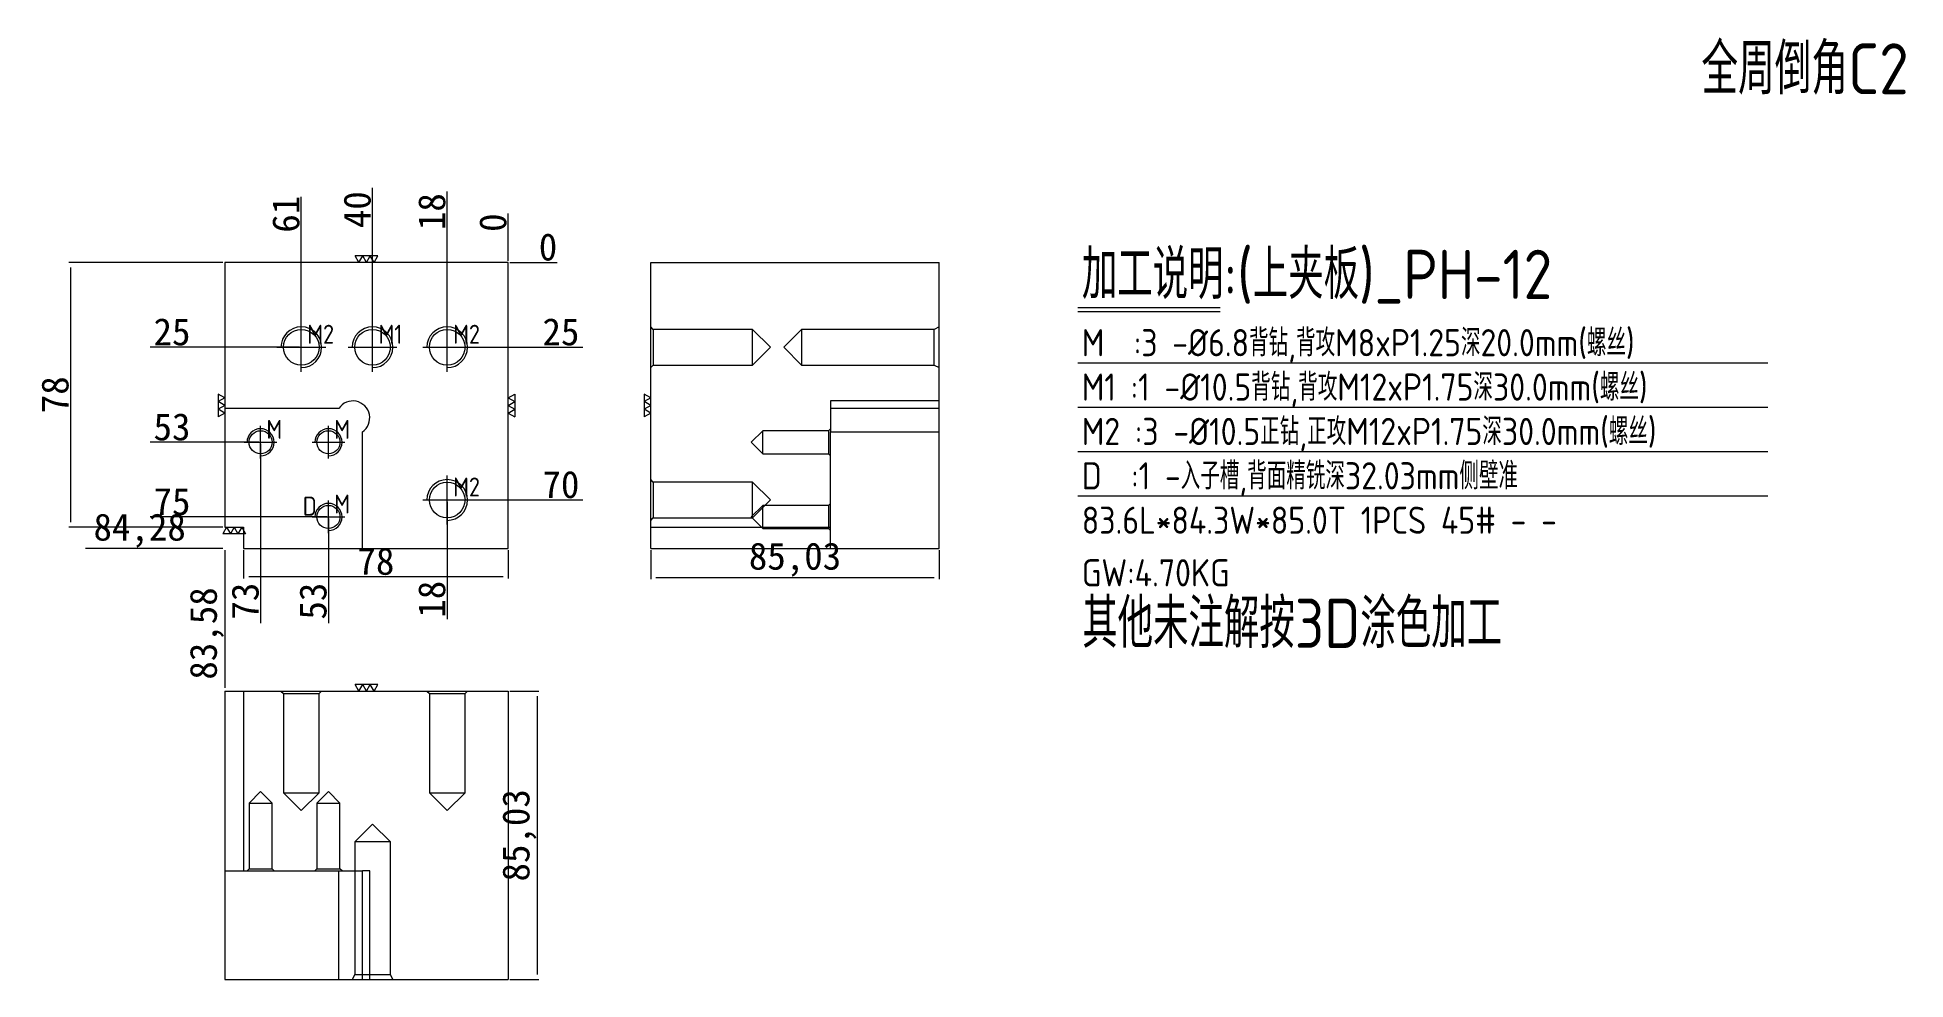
# Model space of a CAD drawing. Header units: millimetres. Extents: x 20182 to 20732, y 65588 to 65866.
import ezdxf

# ---------------------------------------------------------------- set-up
doc = ezdxf.new("R2010")
doc.units = ezdxf.units.MM
doc.linetypes.add('CENTER', pattern=[0])
doc.linetypes.add('DASHED', pattern=[0])
doc.layers.add('dim', color=4, linetype='Continuous')
doc.layers.add('dim_temp', color=161, linetype='Continuous', lineweight=9)
doc.layers.add('PH', color=7, linetype='Continuous', true_color=0xffffff)
doc.layers.add('U1', color=7, linetype='Continuous', true_color=0xffffff)
doc.styles.add('_PUG_ERP', font='txt')
doc.styles.add('gbenor', font='gbenor.shx', dxfattribs={"bigfont": 'gbcbig'})
doc.dimstyles.new('_PUG_ERP', dxfattribs={"dimtxt": 8, "dimasz": 1.5, "dimexe": 0.5, "dimexo": 0.5, "dimgap": 0.5, "dimtad": 1, "dimtxsty": '_PUG_ERP', "dimblk": 'CLOSEDBLANK', "dimcen": 0, "dimclrd": 4, "dimclre": 4, "dimclrt": 3, "dimazin": 3, "dimtfac": 1, "dimtmove": 0, "dimatfit": 3, "dimldrblk": 'CLOSEDBLANK', "dimlwd": 9, "dimlwe": 9})

# ---------------------------------------------------------------- blocks, each defined once
blk = doc.blocks.new('*D1266')
at = {"layer": 'Defpoints', "color": 0}
for p in [(20320.62, 65799.47), (20302.62, 65729.47), (20329.17, 65729.47)]:
    blk.add_point(p, dxfattribs=at)
at = {"layer": 'dim_temp', "color": 4, "lineweight": 9}
blk.add_line((20303.12, 65729.47), (20342.62, 65729.47), dxfattribs=at)
at = {"layer": 'dim_temp', "color": 3, "lineweight": 18, "insert": (20336.15, 65733.97), "char_height": 8, "attachment_point": 5, "style": '_PUG_ERP'}
blk.add_mtext('70', dxfattribs=at)
blk = doc.blocks.new('_ClosedBlank')
blk = doc.blocks.new('*D1267')
at = {"layer": 'Defpoints', "color": 0}
for p in [(20320.62, 65799.47), (20302.62, 65774.47), (20329.17, 65774.47)]:
    blk.add_point(p, dxfattribs=at)
at = {"layer": 'dim_temp', "color": 4, "lineweight": 9}
blk.add_line((20303.12, 65774.47), (20342.62, 65774.47), dxfattribs=at)
at = {"layer": 'dim_temp', "color": 3, "lineweight": 18, "insert": (20336.15, 65778.97), "char_height": 8, "attachment_point": 5, "style": '_PUG_ERP'}
blk.add_mtext('25', dxfattribs=at)
blk = doc.blocks.new('*D1268')
at = {"layer": 'Defpoints', "color": 0}
for p in [(20320.62, 65799.47), (20320.62, 65799.47), (20329.17, 65799.47)]:
    blk.add_point(p, dxfattribs=at)
at = {"layer": 'dim_temp', "color": 4, "lineweight": 9}
blk.add_line((20321.12, 65799.47), (20335, 65799.47), dxfattribs=at)
at = {"layer": 'dim_temp', "color": 3, "lineweight": 18, "insert": (20332.34, 65803.97), "char_height": 8, "attachment_point": 5, "style": '_PUG_ERP'}
blk.add_mtext('0', dxfattribs=at)
blk = doc.blocks.new('*D1269')
at = {"layer": 'Defpoints', "color": 0}
for p in [(20320.62, 65799.47), (20228.49, 65715.19), (20237.04, 65715.19)]:
    blk.add_point(p, dxfattribs=at)
at = {"layer": 'dim_temp', "color": 4, "lineweight": 9}
for p, q in [((20231.49, 65715.19), (20195.99, 65715.19)), ((20234.04, 65715.19), (20231.49, 65715.19)), ((20236.54, 65715.19), (20234.04, 65715.19))]:
    blk.add_line(p, q, dxfattribs=at)
at = {"layer": 'dim_temp', "color": 3, "lineweight": 18, "insert": (20211.99, 65720.45), "char_height": 8, "attachment_point": 5, "style": '_PUG_ERP'}
blk.add_mtext('84,28', dxfattribs=at)
blk = doc.blocks.new('*D1270')
at = {"layer": 'Defpoints', "color": 0}
for p in [(20320.62, 65799.47), (20228.49, 65724.47), (20267.62, 65724.47)]:
    blk.add_point(p, dxfattribs=at)
at = {"layer": 'dim_temp', "color": 4, "lineweight": 9}
blk.add_line((20267.12, 65724.47), (20215.04, 65724.47), dxfattribs=at)
at = {"layer": 'dim_temp', "color": 3, "lineweight": 18, "insert": (20221.51, 65728.97), "char_height": 8, "attachment_point": 5, "style": '_PUG_ERP'}
blk.add_mtext('75', dxfattribs=at)
blk = doc.blocks.new('*D1271')
at = {"layer": 'Defpoints', "color": 0}
for p in [(20320.62, 65799.47), (20228.49, 65746.47), (20247.62, 65746.47)]:
    blk.add_point(p, dxfattribs=at)
at = {"layer": 'dim_temp', "color": 4, "lineweight": 9}
blk.add_line((20247.12, 65746.47), (20215.04, 65746.47), dxfattribs=at)
at = {"layer": 'dim_temp', "color": 3, "lineweight": 18, "insert": (20221.51, 65750.97), "char_height": 8, "attachment_point": 5, "style": '_PUG_ERP'}
blk.add_mtext('53', dxfattribs=at)
blk = doc.blocks.new('*D1272')
at = {"layer": 'Defpoints', "color": 0}
for p in [(20320.62, 65799.47), (20228.49, 65774.47), (20259.62, 65774.47)]:
    blk.add_point(p, dxfattribs=at)
at = {"layer": 'dim_temp', "color": 4, "lineweight": 9}
blk.add_line((20259.12, 65774.47), (20215.04, 65774.47), dxfattribs=at)
at = {"layer": 'dim_temp', "color": 3, "lineweight": 18, "insert": (20221.51, 65778.97), "char_height": 8, "attachment_point": 5, "style": '_PUG_ERP'}
blk.add_mtext('25', dxfattribs=at)
blk = doc.blocks.new('*D1273')
at = {"layer": 'Defpoints', "color": 0}
for p in [(20320.62, 65799.47), (20302.62, 65729.47), (20302.62, 65706.64)]:
    blk.add_point(p, dxfattribs=at)
at = {"layer": 'dim_temp', "color": 4, "lineweight": 9}
blk.add_line((20302.62, 65728.97), (20302.62, 65694.33), dxfattribs=at)
at = {"layer": 'dim_temp', "color": 3, "lineweight": 18, "insert": (20298.12, 65700.23), "char_height": 8, "attachment_point": 5, "rotation": 90, "style": '_PUG_ERP'}
blk.add_mtext('18', dxfattribs=at)
blk = doc.blocks.new('*D1274')
at = {"layer": 'Defpoints', "color": 0}
for p in [(20320.62, 65799.47), (20267.62, 65724.47), (20267.62, 65706.64)]:
    blk.add_point(p, dxfattribs=at)
at = {"layer": 'dim_temp', "color": 4, "lineweight": 9}
blk.add_line((20267.62, 65723.97), (20267.62, 65693.19), dxfattribs=at)
at = {"layer": 'dim_temp', "color": 3, "lineweight": 18, "insert": (20263.12, 65699.66), "char_height": 8, "attachment_point": 5, "rotation": 90, "style": '_PUG_ERP'}
blk.add_mtext('53', dxfattribs=at)
blk = doc.blocks.new('*D1275')
at = {"layer": 'Defpoints', "color": 0}
for p in [(20320.62, 65799.47), (20247.62, 65746.47), (20247.62, 65706.64)]:
    blk.add_point(p, dxfattribs=at)
at = {"layer": 'dim_temp', "color": 4, "lineweight": 9}
blk.add_line((20247.62, 65745.97), (20247.62, 65693.19), dxfattribs=at)
at = {"layer": 'dim_temp', "color": 3, "lineweight": 18, "insert": (20243.12, 65699.66), "char_height": 8, "attachment_point": 5, "rotation": 90, "style": '_PUG_ERP'}
blk.add_mtext('73', dxfattribs=at)
blk = doc.blocks.new('*D1276')
at = {"layer": 'Defpoints', "color": 0}
for p in [(20320.62, 65799.47), (20237.04, 65715.19), (20237.04, 65706.64)]:
    blk.add_point(p, dxfattribs=at)
at = {"layer": 'dim_temp', "color": 4, "lineweight": 9}
for p, q in [((20237.04, 65714.69), (20237.04, 65712.19)), ((20237.04, 65712.19), (20237.04, 65709.64)), ((20237.04, 65709.64), (20237.04, 65674.14))]:
    blk.add_line(p, q, dxfattribs=at)
at = {"layer": 'dim_temp', "color": 3, "lineweight": 18, "insert": (20231.78, 65690.14), "char_height": 8, "attachment_point": 5, "rotation": 90, "style": '_PUG_ERP'}
blk.add_mtext('83,58', dxfattribs=at)
blk = doc.blocks.new('*D1277')
at = {"layer": 'Defpoints', "color": 0}
for p in [(20320.62, 65808.02), (20320.62, 65799.47), (20320.62, 65799.47)]:
    blk.add_point(p, dxfattribs=at)
at = {"layer": 'dim_temp', "color": 4, "lineweight": 9}
blk.add_line((20320.62, 65799.97), (20320.62, 65813.85), dxfattribs=at)
at = {"layer": 'dim_temp', "color": 3, "lineweight": 18, "insert": (20316.12, 65811.18), "char_height": 8, "attachment_point": 5, "rotation": 90, "style": '_PUG_ERP'}
blk.add_mtext('0', dxfattribs=at)
blk = doc.blocks.new('*D1278')
at = {"layer": 'Defpoints', "color": 0}
for p in [(20302.62, 65808.02), (20320.62, 65799.47), (20302.62, 65774.47)]:
    blk.add_point(p, dxfattribs=at)
at = {"layer": 'dim_temp', "color": 4, "lineweight": 9}
blk.add_line((20302.62, 65774.97), (20302.62, 65820.33), dxfattribs=at)
at = {"layer": 'dim_temp', "color": 3, "lineweight": 18, "insert": (20298.12, 65814.42), "char_height": 8, "attachment_point": 5, "rotation": 90, "style": '_PUG_ERP'}
blk.add_mtext('18', dxfattribs=at)
blk = doc.blocks.new('*D1279')
at = {"layer": 'Defpoints', "color": 0}
for p in [(20280.62, 65808.02), (20320.62, 65799.47), (20280.62, 65774.47)]:
    blk.add_point(p, dxfattribs=at)
at = {"layer": 'dim_temp', "color": 4, "lineweight": 9}
blk.add_line((20280.62, 65774.97), (20280.62, 65821.47), dxfattribs=at)
at = {"layer": 'dim_temp', "color": 3, "lineweight": 18, "insert": (20276.12, 65814.99), "char_height": 8, "attachment_point": 5, "rotation": 90, "style": '_PUG_ERP'}
blk.add_mtext('40', dxfattribs=at)
blk = doc.blocks.new('*D1280')
at = {"layer": 'Defpoints', "color": 0}
for p in [(20259.62, 65808.02), (20320.62, 65799.47), (20259.62, 65774.47)]:
    blk.add_point(p, dxfattribs=at)
at = {"layer": 'dim_temp', "color": 4, "lineweight": 9}
blk.add_line((20259.62, 65774.97), (20259.62, 65818.8), dxfattribs=at)
at = {"layer": 'dim_temp', "color": 3, "lineweight": 18, "insert": (20255.12, 65813.66), "char_height": 8, "attachment_point": 5, "rotation": 90, "style": '_PUG_ERP'}
blk.add_mtext('61', dxfattribs=at)
blk = doc.blocks.new('*D1281')
at = {"layer": 'Defpoints', "color": 0}
for p in [(20320.62, 65673.19), (20320.62, 65588.16), (20329.17, 65588.16)]:
    blk.add_point(p, dxfattribs=at)
at = {"layer": 'dim_temp', "color": 4, "lineweight": 9}
for p, q in [((20321.12, 65673.19), (20329.67, 65673.19)), ((20329.17, 65671.69), (20329.17, 65589.66)), ((20321.12, 65588.16), (20329.67, 65588.16))]:
    blk.add_line(p, q, dxfattribs=at)
at = {"layer": 'dim_temp', "color": 3, "lineweight": 18, "insert": (20323.91, 65630.67), "char_height": 8, "attachment_point": 5, "rotation": 90, "style": '_PUG_ERP'}
blk.add_mtext('85,03', dxfattribs=at)
blk = doc.blocks.new('*D1282')
at = {"layer": 'Defpoints', "color": 0}
for p in [(20362.62, 65715.19), (20447.65, 65715.19), (20447.65, 65706.64)]:
    blk.add_point(p, dxfattribs=at)
at = {"layer": 'dim_temp', "color": 4, "lineweight": 9}
for p, q in [((20362.62, 65714.69), (20362.62, 65706.14)), ((20447.65, 65714.69), (20447.65, 65706.14)), ((20364.12, 65706.64), (20446.15, 65706.64))]:
    blk.add_line(p, q, dxfattribs=at)
at = {"layer": 'dim_temp', "color": 3, "lineweight": 18, "insert": (20405.14, 65711.9), "char_height": 8, "attachment_point": 5, "style": '_PUG_ERP'}
blk.add_mtext('85,03', dxfattribs=at)
blk = doc.blocks.new('*D1283')
at = {"layer": 'Defpoints', "color": 0}
for p in [(20237.04, 65799.47), (20191.58, 65721.47), (20237.04, 65721.47)]:
    blk.add_point(p, dxfattribs=at)
at = {"layer": 'dim_temp', "color": 4, "lineweight": 9}
for p, q in [((20236.54, 65799.47), (20191.08, 65799.47)), ((20191.58, 65797.97), (20191.58, 65722.97)), ((20236.54, 65721.47), (20191.08, 65721.47))]:
    blk.add_line(p, q, dxfattribs=at)
at = {"layer": 'dim_temp', "color": 3, "lineweight": 18, "insert": (20187.08, 65760.47), "char_height": 8, "attachment_point": 5, "rotation": 90, "style": '_PUG_ERP'}
blk.add_mtext('78', dxfattribs=at)
blk = doc.blocks.new('*D1284')
at = {"layer": 'Defpoints', "color": 0}
for p in [(20242.62, 65715.19), (20320.62, 65715.19), (20242.62, 65706.87)]:
    blk.add_point(p, dxfattribs=at)
at = {"layer": 'dim_temp', "color": 4, "lineweight": 9}
for p, q in [((20242.62, 65714.69), (20242.62, 65706.37)), ((20320.62, 65714.69), (20320.62, 65706.37)), ((20319.12, 65706.87), (20244.12, 65706.87))]:
    blk.add_line(p, q, dxfattribs=at)
at = {"layer": 'dim_temp', "color": 3, "lineweight": 18, "insert": (20281.62, 65711.37), "char_height": 8, "attachment_point": 5, "style": '_PUG_ERP'}
blk.add_mtext('78', dxfattribs=at)

msp = doc.modelspace()

# ---------------------------------------------------------------- linework, layer by layer
at = {"layer": 'dim', "color": 20, "linetype": 'Continuous', "lineweight": 18}
for p, q in [((20276.595, 65799.468), (20275.478, 65801.404)), ((20282.183, 65801.404), (20275.478, 65801.404)), ((20276.595, 65799.468), (20277.713, 65801.404)), ((20278.83, 65799.468), (20277.713, 65801.404)), ((20278.83, 65799.468), (20279.948, 65801.404)), ((20281.065, 65799.468), (20279.948, 65801.404)), ((20281.065, 65799.468), (20282.183, 65801.404)), ((20237.04, 65759.563), (20235.104, 65760.681)), ((20235.104, 65760.681), (20235.104, 65753.975)), ((20237.04, 65759.563), (20235.104, 65758.445)), ((20320.621, 65759.563), (20322.556, 65760.681)), ((20320.621, 65759.563), (20322.556, 65758.445)), ((20322.556, 65760.681), (20322.556, 65753.975)), ((20362.621, 65759.563), (20360.685, 65760.681)), ((20360.685, 65760.681), (20360.685, 65753.975)), ((20362.621, 65759.563), (20360.685, 65758.445)), ((20237.04, 65757.328), (20235.104, 65758.445)), ((20237.04, 65757.328), (20235.104, 65756.21)), ((20237.04, 65755.093), (20235.104, 65756.21)), ((20237.04, 65755.093), (20235.104, 65753.975)), ((20320.621, 65757.328), (20322.556, 65758.445)), ((20320.621, 65757.328), (20322.556, 65756.21)), ((20320.621, 65755.093), (20322.556, 65756.21)), ((20320.621, 65755.093), (20322.556, 65753.975)), ((20362.621, 65757.328), (20360.685, 65758.445)), ((20362.621, 65757.328), (20360.685, 65756.21)), ((20362.621, 65755.093), (20360.685, 65756.21)), ((20362.621, 65755.093), (20360.685, 65753.975)), ((20237.595, 65721.468), (20236.478, 65719.533)), ((20237.595, 65721.468), (20238.713, 65719.533)), ((20239.83, 65721.468), (20238.713, 65719.533)), ((20239.83, 65721.468), (20240.948, 65719.533)), ((20242.065, 65721.468), (20240.948, 65719.533)), ((20242.065, 65721.468), (20243.183, 65719.533)), ((20243.183, 65719.533), (20236.478, 65719.533)), ((20276.595, 65673.188), (20275.478, 65675.123)), ((20282.183, 65675.123), (20275.478, 65675.123)), ((20276.595, 65673.188), (20277.713, 65675.123)), ((20278.83, 65673.188), (20277.713, 65675.123)), ((20278.83, 65673.188), (20279.948, 65675.123)), ((20281.065, 65673.188), (20279.948, 65675.123)), ((20281.065, 65673.188), (20282.183, 65675.123))]:
    msp.add_line(p, q, dxfattribs=at)
at = {"layer": 'dim', "color": 8, "linetype": 'Continuous', "lineweight": 18}
for p, q in [((20488.461, 65786.186), (20530.482, 65786.186)), ((20488.461, 65784.978), (20530.482, 65784.978)), ((20488.461, 65769.891), (20691.898, 65769.891)), ((20488.461, 65756.816), (20691.898, 65756.816)), ((20488.461, 65743.741), (20691.898, 65743.741)), ((20488.461, 65730.666), (20691.898, 65730.666))]:
    msp.add_line(p, q, dxfattribs=at)
at = {"layer": 'PH', "color": 135, "linetype": 'Continuous', "lineweight": 18}
for p, q in [((20320.621, 65799.468), (20237.04, 65799.468)), ((20237.04, 65799.468), (20237.04, 65721.468)), ((20320.621, 65715.188), (20320.621, 65799.468)), ((20362.621, 65799.468), (20447.651, 65799.468)), ((20362.621, 65715.188), (20362.621, 65799.468)), ((20447.651, 65715.188), (20447.651, 65799.468)), ((20237.04, 65721.468), (20242.621, 65721.468)), ((20242.621, 65721.468), (20242.621, 65715.188)), ((20242.621, 65715.188), (20320.621, 65715.188)), ((20362.621, 65715.188), (20447.651, 65715.188)), ((20237.04, 65673.188), (20242.621, 65673.188)), ((20237.04, 65673.188), (20237.04, 65620.188)), ((20242.621, 65673.188), (20242.621, 65620.188)), ((20242.621, 65673.188), (20320.621, 65673.188)), ((20320.621, 65673.188), (20320.621, 65588.158)), ((20237.04, 65620.188), (20237.04, 65588.158)), ((20277.621, 65588.158), (20277.621, 65620.188)), ((20237.04, 65588.158), (20270.669, 65588.158)), ((20277.621, 65588.158), (20320.621, 65588.158))]:
    msp.add_line(p, q, dxfattribs=at)
at = {"layer": 'PH', "color": 1, "linetype": 'CENTER', "lineweight": 18, "ltscale": 0.382296}
for p, q in [((20259.621, 65767.268), (20259.621, 65781.668)), ((20280.621, 65767.268), (20280.621, 65781.668)), ((20302.621, 65767.268), (20302.621, 65781.668)), ((20252.421, 65774.468), (20266.821, 65774.468)), ((20273.421, 65774.468), (20287.821, 65774.468)), ((20295.421, 65774.468), (20309.821, 65774.468)), ((20247.621, 65741.668), (20247.621, 65751.268)), ((20267.621, 65741.668), (20267.621, 65751.268)), ((20242.821, 65746.468), (20252.421, 65746.468)), ((20262.821, 65746.468), (20272.421, 65746.468)), ((20302.621, 65722.268), (20302.621, 65736.668)), ((20267.621, 65719.668), (20267.621, 65729.268)), ((20295.421, 65729.468), (20309.821, 65729.468)), ((20262.821, 65724.468), (20272.421, 65724.468))]:
    msp.add_line(p, q, dxfattribs=at)
at = {"layer": 'PH', "color": 5, "linetype": 'DASHED', "lineweight": 13, "ltscale": 0.382296}
for p, q in [((20363.368, 65779.721), (20362.621, 65780.468)), ((20392.621, 65779.721), (20363.368, 65779.721)), ((20363.368, 65779.721), (20363.368, 65769.215)), ((20397.874, 65774.468), (20392.621, 65779.721)), ((20392.621, 65769.215), (20392.621, 65779.721)), ((20407.071, 65779.721), (20401.818, 65774.468)), ((20446.157, 65779.721), (20407.071, 65779.721)), ((20407.071, 65779.721), (20407.071, 65774.468)), ((20447.651, 65780.468), (20446.157, 65779.721)), ((20446.157, 65769.215), (20446.157, 65779.721)), ((20392.621, 65769.215), (20397.874, 65774.468)), ((20401.818, 65774.468), (20407.071, 65769.215)), ((20407.071, 65774.468), (20407.071, 65769.215)), ((20362.621, 65768.468), (20363.368, 65769.215)), ((20363.368, 65769.215), (20392.621, 65769.215)), ((20407.071, 65769.215), (20446.157, 65769.215)), ((20446.157, 65769.215), (20447.651, 65768.468)), ((20395.621, 65749.871), (20392.218, 65746.468)), ((20415.024, 65749.871), (20395.621, 65749.871)), ((20395.621, 65743.065), (20395.621, 65749.871)), ((20415.621, 65750.468), (20415.024, 65749.871)), ((20415.024, 65749.871), (20415.024, 65743.065)), ((20392.218, 65746.468), (20395.621, 65743.065)), ((20395.621, 65743.065), (20415.024, 65743.065)), ((20415.024, 65743.065), (20415.621, 65742.468)), ((20363.368, 65734.721), (20362.621, 65735.468)), ((20392.621, 65734.721), (20363.368, 65734.721)), ((20363.368, 65734.721), (20363.368, 65724.215)), ((20397.874, 65729.468), (20392.621, 65734.721)), ((20392.621, 65724.215), (20392.621, 65734.721)), ((20395.621, 65727.871), (20392.218, 65724.468)), ((20392.621, 65724.215), (20397.874, 65729.468)), ((20415.024, 65727.871), (20395.621, 65727.871)), ((20395.621, 65721.065), (20395.621, 65727.871)), ((20415.621, 65728.468), (20415.024, 65727.871)), ((20415.024, 65727.871), (20415.024, 65721.065)), ((20362.621, 65723.468), (20363.368, 65724.215)), ((20363.368, 65724.215), (20392.621, 65724.215)), ((20392.218, 65724.468), (20395.621, 65721.065)), ((20395.621, 65721.065), (20415.024, 65721.065)), ((20415.024, 65721.065), (20415.621, 65720.468)), ((20253.621, 65673.188), (20254.368, 65672.441)), ((20254.368, 65672.441), (20254.368, 65643.188)), ((20254.368, 65672.441), (20264.874, 65672.441)), ((20264.874, 65672.441), (20265.621, 65673.188)), ((20264.874, 65643.188), (20264.874, 65672.441)), ((20296.621, 65673.188), (20297.368, 65672.441)), ((20297.368, 65672.441), (20297.368, 65643.188)), ((20297.368, 65672.441), (20307.874, 65672.441)), ((20307.874, 65672.441), (20308.621, 65673.188)), ((20307.874, 65643.188), (20307.874, 65672.441)), ((20247.621, 65643.591), (20244.218, 65640.188)), ((20244.218, 65640.188), (20244.218, 65620.785)), ((20244.218, 65640.188), (20251.024, 65640.188)), ((20251.024, 65640.188), (20247.621, 65643.591)), ((20251.024, 65620.785), (20251.024, 65640.188)), ((20254.368, 65643.188), (20259.621, 65637.935)), ((20254.368, 65643.188), (20264.874, 65643.188)), ((20259.621, 65637.935), (20264.874, 65643.188)), ((20267.621, 65643.591), (20264.218, 65640.188)), ((20264.218, 65640.188), (20264.218, 65620.785)), ((20264.218, 65640.188), (20271.024, 65640.188)), ((20271.024, 65640.188), (20267.621, 65643.591)), ((20271.024, 65620.785), (20271.024, 65640.188)), ((20297.368, 65643.188), (20302.621, 65637.935)), ((20297.368, 65643.188), (20307.874, 65643.188)), ((20302.621, 65637.935), (20307.874, 65643.188)), ((20280.621, 65633.991), (20275.368, 65628.738)), ((20285.874, 65628.738), (20280.621, 65633.991)), ((20275.368, 65628.738), (20275.368, 65589.652)), ((20285.874, 65628.738), (20275.368, 65628.738)), ((20285.874, 65589.652), (20285.874, 65628.738)), ((20244.218, 65620.785), (20243.621, 65620.188)), ((20244.218, 65620.785), (20251.024, 65620.785)), ((20251.621, 65620.188), (20251.024, 65620.785)), ((20264.218, 65620.785), (20263.621, 65620.188)), ((20264.218, 65620.785), (20271.024, 65620.785)), ((20271.621, 65620.188), (20271.024, 65620.785)), ((20275.368, 65589.652), (20274.621, 65588.158)), ((20275.368, 65589.652), (20285.874, 65589.652)), ((20286.621, 65588.158), (20285.874, 65589.652))]:
    msp.add_line(p, q, dxfattribs=at)
at = {"layer": 'PH', "color": 2, "linetype": 'DASHED', "lineweight": 13, "ltscale": 0.382296}
for p, q in [((20270.669, 65756.468), (20237.04, 65756.468)), ((20277.621, 65715.188), (20277.621, 65749.517)), ((20415.621, 65715.188), (20415.621, 65749.517))]:
    msp.add_line(p, q, dxfattribs=at)
at = {"layer": 'PH', "color": 31, "linetype": 'DASHED', "lineweight": 13, "ltscale": 0.382296}
for p, q in [((20447.651, 65758.64), (20415.621, 65758.64)), ((20415.621, 65758.64), (20415.621, 65749.517)), ((20447.651, 65756.468), (20415.621, 65756.468)), ((20415.621, 65749.517), (20447.651, 65749.517)), ((20279.792, 65620.188), (20277.621, 65620.188)), ((20279.792, 65588.158), (20279.792, 65620.188))]:
    msp.add_line(p, q, dxfattribs=at)
at = {"layer": 'PH', "color": 135, "linetype": 'DASHED', "lineweight": 13, "ltscale": 0.382296}
msp.add_line((20362.621, 65721.468), (20415.621, 65721.468), dxfattribs=at)
at = {"layer": 'PH', "color": 2, "linetype": 'Continuous', "lineweight": 18}
for p, q in [((20237.04, 65620.188), (20242.621, 65620.188)), ((20242.621, 65620.188), (20277.621, 65620.188))]:
    msp.add_line(p, q, dxfattribs=at)
at = {"layer": 'PH', "color": 31, "linetype": 'Continuous', "lineweight": 18}
for q in [(20270.669, 65620.188), (20277.621, 65588.158)]:
    msp.add_line((20270.669, 65588.158), q, dxfattribs=at)
at = {"layer": 'PH', "color": 42, "linetype": 'Continuous', "lineweight": 18}
for centre in [(20259.621, 65774.468), (20302.621, 65774.468), (20302.621, 65729.468)]:
    msp.add_circle(centre, 5.253, dxfattribs=at)
at = {"layer": 'PH', "color": 30, "linetype": 'DASHED', "lineweight": 13, "ltscale": 0.382296}
for centre, radius in [((20280.621, 65774.468), 5.253), ((20247.621, 65746.468), 3.403), ((20267.621, 65746.468), 3.403), ((20267.621, 65724.468), 3.403)]:
    msp.add_circle(centre, radius, dxfattribs=at)
at = {"layer": 'PH', "color": 42, "linetype": 'Continuous', "lineweight": 18}
for centre in [(20259.621, 65774.468), (20302.621, 65774.468), (20302.621, 65729.468)]:
    msp.add_arc(centre, 6, 270, 180, dxfattribs=at)
at = {"layer": 'PH', "color": 30, "linetype": 'DASHED', "lineweight": 18, "ltscale": 0.382296}
for centre, radius in [((20280.621, 65774.468), 6), ((20247.621, 65746.468), 4), ((20267.621, 65746.468), 4), ((20267.621, 65724.468), 4)]:
    msp.add_arc(centre, radius, 270, 180, dxfattribs=at)
at = {"layer": 'PH', "color": 2, "linetype": 'DASHED', "lineweight": 13, "ltscale": 0.382296}
msp.add_arc((20274.792, 65753.64), 5, 304.4499, 145.5501, dxfattribs=at)

# ---------------------------------------------------------------- texts
at = {"layer": 'dim', "color": 4, "lineweight": 18, "style": 'gbenor'}
for s, height, p in [('加工说明:(上夹板)_PH-12', 14.5, (20489.685, 65788.688)), ('M2', 5.6, (20261.376, 65775.501)), ('M1', 5.6, (20282.376, 65775.501)), ('M2', 5.6, (20304.376, 65775.501)), ('M  :3 -%%c6.8背钻,背攻M8xP1.25深20.0mm(螺丝)', 8, (20489.661, 65771.812)), ('M1 :1 -%%c10.5背钻,背攻M12xP1.75深30.0mm(螺丝)', 8, (20489.661, 65758.738)), ('M2 :3 -%%c10.5正钻,正攻M12xP1.75深30.0mm(螺丝)', 8, (20489.661, 65745.663)), ('M', 5.6, (20249.336, 65747.481)), ('M', 5.6, (20269.336, 65747.481)), ('D  :1 -入子槽,背面精铣深32.03mm侧壁准', 8, (20489.661, 65732.588)), ('M2', 5.6, (20304.376, 65730.501)), ('D', 5.6, (20260.051, 65724.851)), ('M', 5.6, (20269.336, 65725.481)), ('83.6L*84.3W*85.0T 1PCS 45# - - ', 8, (20489.661, 65719.513)), ('GW:4.70KG ', 8, (20489.661, 65704.023))]:
    msp.add_text(s, height=height, dxfattribs=at).set_placement(p)
at = {"layer": 'dim', "color": 21, "lineweight": 18, "style": 'gbenor'}
msp.add_text('其他未注解按3D涂色加工', height=14.5, dxfattribs=at).set_placement((20489.804, 65685.888))
at = {"layer": 'U1', "color": 3, "lineweight": 18, "style": 'gbenor'}
msp.add_text('全周倒角C2', height=15, dxfattribs=at).set_placement((20672.297, 65849.004))

# ---------------------------------------------------------------- dimensions: what is measured, and where the dimension line sits
at = {"layer": 'dim_temp', "lineweight": 18}
for feature_location, offset, dtype, origin, picture, middle in [((20280.621, 65774.468), (0, 33.55), 1, (20320.621, 65799.468), '*D1279', (20276.121, 65814.994)), ((20302.621, 65774.468), (0, 33.55), 1, (20320.621, 65799.468), '*D1278', (20298.121, 65814.423)), ((20259.621, 65774.468), (0, 33.55), 1, (20320.621, 65799.468), '*D1280', (20255.121, 65813.661)), ((20320.620654768, 65799.468209164), (0, 8.55), 1, (20320.620654768, 65799.468209164), '*D1277', (20316.120654768, 65811.18487583)), ((20320.620654768, 65799.468209164), (8.55, 0), 0, (20320.620654768, 65799.468209164), '*D1268', (20332.337321434, 65803.968209164)), ((20237.04, 65715.188), (-8.55, 0), 0, (20320.621, 65799.468), '*D1269', (20211.99, 65720.449)), ((20267.621, 65724.468), (-39.131, 0), 0, (20320.621, 65799.468), '*D1270', (20221.514, 65728.968)), ((20247.621, 65746.468), (-19.131, 0), 0, (20320.621, 65799.468), '*D1271', (20221.514, 65750.968)), ((20259.621, 65774.468), (-31.131, 0), 0, (20320.621, 65799.468), '*D1272', (20221.514, 65778.968)), ((20237.04, 65715.188), (0, -8.55), 1, (20320.621, 65799.468), '*D1276', (20231.778, 65690.138)), ((20247.621, 65746.468), (0, -39.831), 1, (20320.621, 65799.468), '*D1275', (20243.121, 65699.661)), ((20267.621, 65724.468), (0, -17.831), 1, (20320.621, 65799.468), '*D1274', (20263.121, 65699.661)), ((20302.621, 65729.468), (0, -22.831), 1, (20320.621, 65799.468), '*D1273', (20298.121, 65700.233)), ((20302.621, 65729.468), (26.55, 0), 0, (20320.621, 65799.468), '*D1266', (20336.147, 65733.968)), ((20302.621, 65774.468), (26.55, 0), 0, (20320.621, 65799.468), '*D1267', (20336.147, 65778.968))]:
    dim = msp.add_ordinate_dim(feature_location=feature_location, offset=offset, dtype=dtype, origin=origin, dimstyle='_PUG_ERP', dxfattribs=at)
    dim.commit()
    dim.dimension.update_dxf_attribs({"geometry": picture, "text_midpoint": middle})
for base, p1, p2, picture, middle in [((20191.581, 65721.468), (20237.04, 65799.468), (20237.04, 65721.468), '*D1283', (20187.081, 65760.468)), ((20329.171, 65588.158), (20320.621, 65673.188), (20320.621, 65588.158), '*D1281', (20323.909, 65630.673))]:
    dim = msp.add_linear_dim(base=base, p1=p1, p2=p2, angle=90, dimstyle='_PUG_ERP', dxfattribs=at)
    dim.commit()
    dim.dimension.update_dxf_attribs({"geometry": picture, "text_midpoint": middle})
for base, p1, p2, picture, middle in [((20242.621, 65706.872), (20320.621, 65715.188), (20242.621, 65715.188), '*D1284', (20281.621, 65711.372)), ((20447.651, 65706.638), (20362.621, 65715.188), (20447.651, 65715.188), '*D1282', (20405.136, 65711.899))]:
    dim = msp.add_linear_dim(base=base, p1=p1, p2=p2, dimstyle='_PUG_ERP', dxfattribs=at)
    dim.commit()
    dim.dimension.update_dxf_attribs({"geometry": picture, "text_midpoint": middle})

doc.saveas('drawing.dxf')
